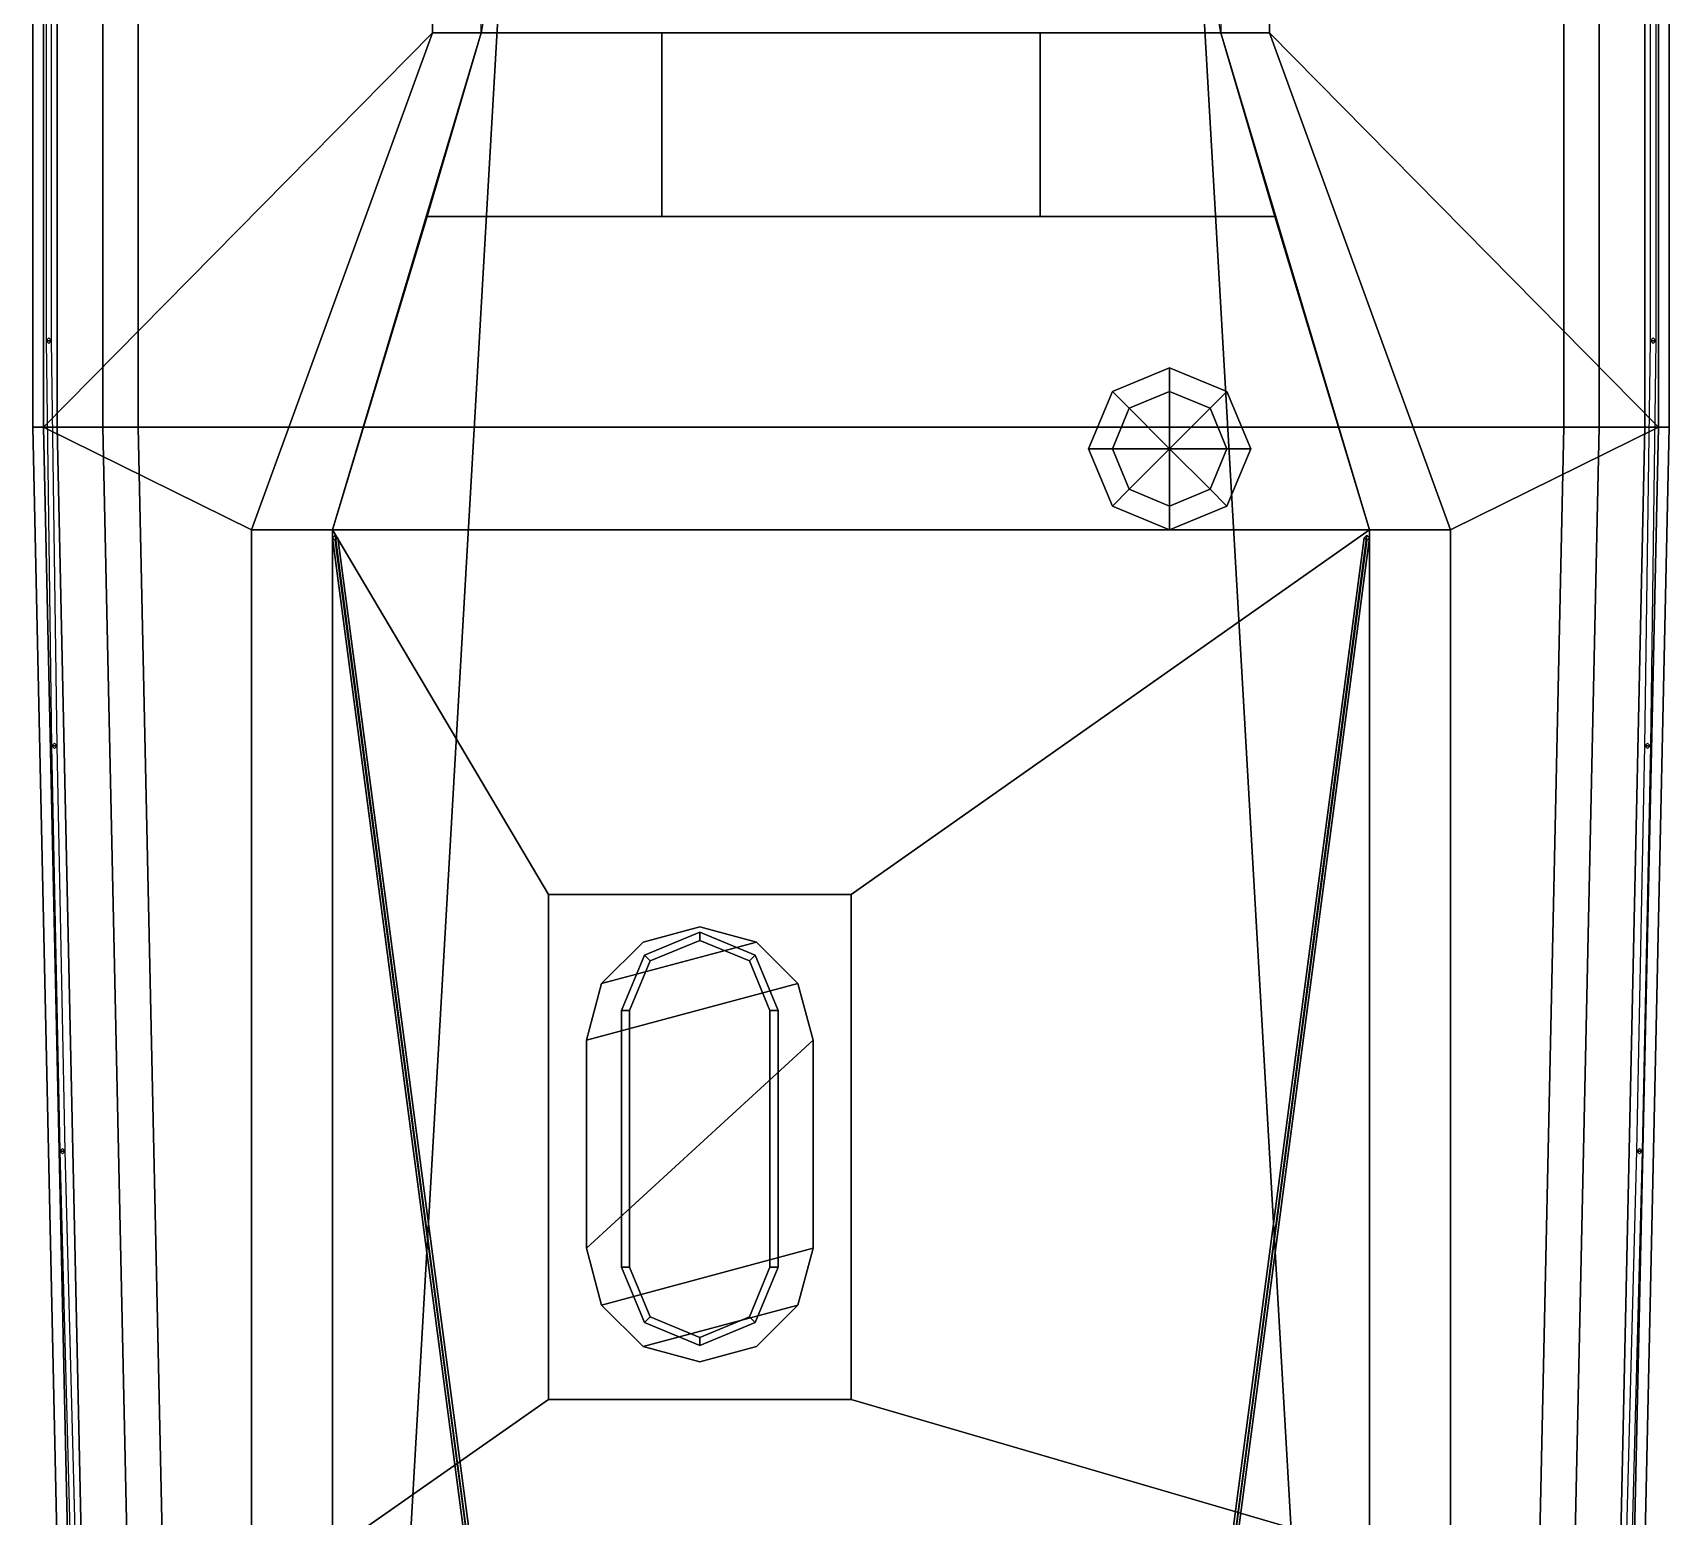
# Model space of a CAD drawing. Header units: millimetres. Extents: x -3 to 3, y -23.4 to 39.1.
# Drawn here: x -3.03 to 3.03, y -4 to 1.49 of the extents above; entities that cross this region are included whole.
import ezdxf

# ---------------------------------------------------------------- set-up
doc = ezdxf.new("R2010")
doc.units = ezdxf.units.MM
for name, color, linetype in [('base_43', 7, 'Continuous'), ('r2', 6, 'Continuous'), ('railing', 6, 'Continuous'), ('underwater', 1, 'Continuous')]:
    doc.layers.add(name, color=color, linetype=linetype)

msp = doc.modelspace()

# ---------------------------------------------------------------- linework, layer by layer
for points in [[(-1.03, 6.36, 7.3), (-1.46, -1.09, 6.25), (-1.46, -1.09, 6.19), (-1.03, 6.36, 7.24)], [(-1.03, 6.36, 7.24), (-1.46, -1.09, 6.19), (-1.46, -1.09, 6.25), (-1.03, 6.36, 7.3)], [(1.03, 6.36, 7.3), (1.46, -1.09, 6.25), (1.46, -1.09, 6.19), (1.03, 6.36, 7.24)], [(1.03, 6.36, 7.24), (1.46, -1.09, 6.19), (1.46, -1.09, 6.25), (1.03, 6.36, 7.3)], [(-2.99, 5.91), (-2.99, 0.03), (-2.99, 0.03, 1), (-2.99, 5.91, 1)], [(-2.99, 5.91, 1), (-2.99, 0.03, 1), (-1.55, 1.49, 1), (-1.55, 5.73, 1)], [(1.55, 1.49, 1), (2.99, 0.03, 1), (2.99, 5.91, 1), (1.55, 5.73, 1)], [(2.99, 5.91, 1), (2.99, 0.03, 1), (2.99, 0.03), (2.99, 5.91)], [(-1.55, 5.73, 1), (-1.55, 1.49, 1), (-1.37, 1.49, 1.76), (-1.37, 5.73, 1.67)], [(1.37, 1.49, 1.76), (1.55, 1.49, 1), (1.55, 5.73, 1), (1.37, 5.73, 1.67)], [(-1.13, 2.84, 1.7313), (-1.37, 1.49, 1.76), (1.37, 1.49, 1.76), (1.13, 2.84, 1.7313)], [(-1.55, 1.49, 1), (-2.99, 0.03, 1), (-2.99, 0.03, 1), (-2.22, -0.35, 1)], [(-1.37, 1.49, 1.76), (-1.55, 1.49, 1), (-2.22, -0.35, 1), (-1.92, -0.35, 2.03)], [(-1.37, 1.49, 1.76), (-1.92, -0.35, 2.03), (-1.57, 0.81, 1.86), (-1.37, 1.49, 1.76)], [(-1.37, 1.49, 2.39), (-1.57, 0.81, 2.19), (-0.7, 0.81, 2.19), (-0.7, 1.49, 2.39)], [(-1.37, 1.49, 1.76), (-1.57, 0.81, 1.86), (-1.57, 0.81, 2.19), (-1.37, 1.49, 2.39)], [(-0.7, 1.49, 2.39), (-0.7, 1.49, 1.76), (-1.37, 1.49, 1.76), (-1.37, 1.49, 2.39)], [(-0.7, 0.81, 2.19), (-0.7, 0.81, 1.86), (-0.7, 1.49, 1.76), (-0.7, 1.49, 2.39)], [(-0.7, 1.49, 1.76), (-0.7, 0.81, 1.86), (0.7, 0.81, 1.86), (0.7, 1.49, 1.76)], [(0.7, 1.49, 1.76), (0.7, 0.81, 1.86), (0.7, 0.81, 2.19), (0.7, 1.49, 2.39)], [(1.37, 1.49, 2.39), (1.37, 1.49, 1.76), (0.7, 1.49, 1.76), (0.7, 1.49, 2.39)], [(0.7, 1.49, 2.39), (0.7, 0.81, 2.19), (1.57, 0.81, 2.19), (1.37, 1.49, 2.39)], [(2.22, -0.35, 1), (1.55, 1.49, 1), (1.37, 1.49, 1.76), (1.92, -0.35, 2.03)], [(1.57, 0.81, 2.19), (1.57, 0.81, 1.86), (1.37, 1.49, 1.76), (1.37, 1.49, 2.39)], [(1.57, 0.81, 1.86), (1.92, -0.35, 2.03), (1.37, 1.49, 1.76)], [(2.99, 0.03, 1), (2.99, 0.03, 1), (1.55, 1.49, 1), (2.22, -0.35, 1)], [(1.92, -0.35, 2.03), (1.57, 0.81, 1.86), (-1.57, 0.81, 1.86), (-1.92, -0.35, 2.03)], [(-1.57, 0.81, 2.19), (-1.57, 0.81, 1.86), (-0.7, 0.81, 1.86), (-0.7, 0.81, 2.19)], [(0.7, 0.81, 2.19), (0.7, 0.81, 1.86), (1.57, 0.81, 1.86), (1.57, 0.81, 2.19)], [(1.18, 0.1621, 2.22), (1.18, 0.25, 2.17), (0.9679, 0.1621, 2.17), (1.03, 0.1, 2.22)], [(0.9679, 0.1621, 2.17), (1.18, 0.25, 2.17), (1.18, 0.25, 1.94), (0.9679, 0.1621, 1.95)], [(1.33, 0.1, 2.22), (1.3921, 0.1621, 2.17), (1.18, 0.25, 2.17), (1.18, 0.1621, 2.22)], [(1.18, 0.25, 2.17), (1.3921, 0.1621, 2.17), (1.3921, 0.1621, 1.95), (1.18, 0.25, 1.94)], [(1.03, 0.1, 2.22), (0.9679, 0.1621, 2.17), (0.88, -0.05, 2.17), (0.9679, -0.05, 2.22)], [(0.88, -0.05, 2.17), (0.9679, 0.1621, 2.17), (0.9679, 0.1621, 1.95), (0.88, -0.05, 1.98)], [(1.18, -0.05, 2.24), (1.18, 0.1621, 2.22), (1.03, 0.1, 2.22), (1.18, -0.05, 2.24)], [(1.18, -0.05, 2.24), (1.33, 0.1, 2.22), (1.18, 0.1621, 2.22), (1.18, -0.05, 2.24)], [(1.3921, -0.05, 2.22), (1.48, -0.05, 2.17), (1.3921, 0.1621, 2.17), (1.33, 0.1, 2.22)], [(1.3921, 0.1621, 2.17), (1.48, -0.05, 2.17), (1.48, -0.05, 1.98), (1.3921, 0.1621, 1.95)], [(1.18, -0.05, 2.24), (1.03, 0.1, 2.22), (0.9679, -0.05, 2.22), (1.18, -0.05, 2.24)], [(1.18, -0.05, 2.24), (1.3921, -0.05, 2.22), (1.33, 0.1, 2.22), (1.18, -0.05, 2.24)], [(-2.99, 0.03), (-2.9, -4.13), (-2.9, -4.13, 1), (-2.99, 0.03, 1)], [(-2.22, -0.35, 1), (-2.99, 0.03, 1), (-2.9, -4.13, 1), (-2.22, -4.13, 1)], [(2.9, -4.13, 1), (2.99, 0.03, 1), (2.22, -0.35, 1), (2.22, -4.13, 1)], [(2.99, 0.03, 1), (2.9, -4.13, 1), (2.9, -4.13), (2.99, 0.03)], [(0.9679, -0.05, 2.22), (0.88, -0.05, 2.17), (0.9679, -0.2621, 2.17), (1.03, -0.2, 2.22)], [(0.9679, -0.2621, 2.17), (0.88, -0.05, 2.17), (0.88, -0.05, 1.98), (0.9679, -0.2621, 2.01)], [(1.18, -0.05, 2.24), (0.9679, -0.05, 2.22), (1.03, -0.2, 2.22), (1.18, -0.05, 2.24)], [(1.18, -0.05, 2.24), (1.03, -0.2, 2.22), (1.18, -0.2621, 2.22), (1.18, -0.05, 2.24)], [(1.18, -0.05, 2.24), (1.18, -0.2621, 2.22), (1.33, -0.2, 2.22), (1.18, -0.05, 2.24)], [(1.18, -0.05, 2.24), (1.33, -0.2, 2.22), (1.3921, -0.05, 2.22), (1.18, -0.05, 2.24)], [(1.33, -0.2, 2.22), (1.3921, -0.2621, 2.17), (1.48, -0.05, 2.17), (1.3921, -0.05, 2.22)], [(1.48, -0.05, 2.17), (1.3921, -0.2621, 2.17), (1.3921, -0.2621, 2.01), (1.48, -0.05, 1.98)], [(1.03, -0.2, 2.22), (0.9679, -0.2621, 2.17), (1.18, -0.35, 2.17), (1.18, -0.2621, 2.22)], [(1.18, -0.2621, 2.22), (1.18, -0.35, 2.17), (1.3921, -0.2621, 2.17), (1.33, -0.2, 2.22)], [(1.18, -0.35, 2.17), (0.9679, -0.2621, 2.17), (0.9679, -0.2621, 2.01), (1.18, -0.35, 2.03)], [(1.3921, -0.2621, 2.17), (1.18, -0.35, 2.17), (1.18, -0.35, 2.03), (1.3921, -0.2621, 2.01)], [(-1.92, -0.35, 2.03), (-2.22, -0.35, 1), (-2.22, -4.13, 1), (-1.92, -4.13, 2.03)], [(0, -1.7, 2.03), (1.92, -0.35, 2.03), (-1.92, -0.35, 2.03), (-1.12, -1.7, 2.03)], [(-1.92, -0.35, 2.03), (-1.92, -4.13, 2.03), (-1.12, -3.57, 2.03), (-1.12, -1.7, 2.03)], [(0, -3.57, 2.03), (1.92, -4.13, 2.03), (1.92, -0.35, 2.03), (0, -1.7, 2.03)], [(2.22, -4.13, 1), (2.22, -0.35, 1), (1.92, -0.35, 2.03), (1.92, -4.13, 2.03)], [(-1.46, -1.09, 6.19), (-1.88, -8.41, 5.64), (-1.88, -8.41, 5.68), (-1.46, -1.09, 6.25)], [(-1.46, -1.09, 6.25), (-1.88, -8.41, 5.68), (-1.88, -8.41, 5.64), (-1.46, -1.09, 6.19)], [(1.46, -1.09, 6.25), (1.88, -8.41, 5.68), (1.88, -8.41, 5.64), (1.46, -1.09, 6.19)], [(1.46, -1.09, 6.19), (1.88, -8.41, 5.64), (1.88, -8.41, 5.68), (1.46, -1.09, 6.25)], [(-1.12, -1.7, 2.03), (-1.12, -3.57, 2.03), (-1.12, -3.57, 2.86), (-1.12, -1.7, 2.86)], [(0, -1.7, 2.86), (0, -1.7, 2.03), (-1.12, -1.7, 2.03), (-1.12, -1.7, 2.86)], [(-1.12, -1.7, 2.86), (-1.12, -3.57, 2.86), (0, -3.57, 2.86), (0, -1.7, 2.86)], [(0, -3.57, 2.86), (0, -3.57, 2.03), (0, -1.7, 2.03), (0, -1.7, 2.86)], [(-0.98, -2.24, 5.2), (-0.1963, -2.03, 5.2), (-0.35, -1.8763, 5.2), (-0.9237, -2.03, 5.2)], [(-0.9237, -2.03, 5.2), (-0.35, -1.8763, 5.2), (-0.56, -1.82, 5.2), (-0.77, -1.8763, 5.2)], [(-0.9237, -2.03, 5.2), (-0.77, -1.8763, 5.2), (-0.77, -1.8763, 2.86), (-0.9237, -2.03, 2.86)], [(-0.77, -1.8763, 5.2), (-0.56, -1.82, 5.2), (-0.56, -1.82, 2.86), (-0.77, -1.8763, 2.86)], [(-0.56, -1.84, 5.2), (-0.7651, -1.9249, 5.2), (-0.7651, -1.9249, 5.39), (-0.56, -1.84, 5.39)], [(-0.56, -1.84, 5.39), (-0.7651, -1.9249, 5.39), (-0.7438, -1.9462, 5.39), (-0.56, -1.87, 5.39)], [(-0.7438, -1.9462, 5.2), (-0.56, -1.87, 5.2), (-0.56, -1.87, 5.39), (-0.7438, -1.9462, 5.39)], [(-0.56, -1.82, 5.2), (-0.35, -1.8763, 5.2), (-0.35, -1.8763, 2.86), (-0.56, -1.82, 2.86)], [(-0.3549, -1.9249, 5.2), (-0.56, -1.84, 5.2), (-0.56, -1.84, 5.39), (-0.3549, -1.9249, 5.39)], [(-0.3549, -1.9249, 5.39), (-0.56, -1.84, 5.39), (-0.56, -1.87, 5.39), (-0.3762, -1.9462, 5.39)], [(-0.56, -1.87, 5.2), (-0.3762, -1.9462, 5.2), (-0.3762, -1.9462, 5.39), (-0.56, -1.87, 5.39)], [(-0.35, -1.8763, 5.2), (-0.1963, -2.03, 5.2), (-0.1963, -2.03, 2.86), (-0.35, -1.8763, 2.86)], [(-0.7651, -1.9249, 5.2), (-0.85, -2.13, 5.2), (-0.85, -2.13, 5.43), (-0.7651, -1.9249, 5.39)], [(-0.7651, -1.9249, 5.39), (-0.85, -2.13, 5.43), (-0.82, -2.13, 5.43), (-0.7438, -1.9462, 5.39)], [(-0.27, -2.13, 5.43), (-0.3549, -1.9249, 5.39), (-0.3762, -1.9462, 5.39), (-0.3, -2.13, 5.43)], [(-0.27, -2.13, 5.2), (-0.3549, -1.9249, 5.2), (-0.3549, -1.9249, 5.39), (-0.27, -2.13, 5.43)], [(-0.82, -2.13, 5.2), (-0.7438, -1.9462, 5.2), (-0.7438, -1.9462, 5.39), (-0.82, -2.13, 5.43)], [(-0.3762, -1.9462, 5.2), (-0.3, -2.13, 5.2), (-0.3, -2.13, 5.43), (-0.3762, -1.9462, 5.39)], [(-0.98, -2.24, 5.2), (-0.9237, -2.03, 5.2), (-0.9237, -2.03, 2.86), (-0.98, -2.24, 2.86)], [(-0.98, -3.01, 5.2), (-0.14, -2.24, 5.2), (-0.1963, -2.03, 5.2), (-0.98, -2.24, 5.2)], [(-0.1963, -2.03, 5.2), (-0.14, -2.24, 5.2), (-0.14, -2.24, 2.86), (-0.1963, -2.03, 2.86)], [(-0.85, -2.13, 5.2), (-0.85, -3.08, 5.2), (-0.85, -3.08, 5.63), (-0.85, -2.13, 5.43)], [(-0.85, -2.13, 5.43), (-0.85, -3.08, 5.63), (-0.82, -3.08, 5.63), (-0.82, -2.13, 5.43)], [(-0.82, -3.08, 5.2), (-0.82, -2.13, 5.2), (-0.82, -2.13, 5.43), (-0.82, -3.08, 5.63)], [(-0.3, -2.13, 5.2), (-0.3, -3.08, 5.2), (-0.3, -3.08, 5.63), (-0.3, -2.13, 5.43)], [(-0.27, -3.08, 5.63), (-0.27, -2.13, 5.43), (-0.3, -2.13, 5.43), (-0.3, -3.08, 5.63)], [(-0.27, -3.08, 5.2), (-0.27, -2.13, 5.2), (-0.27, -2.13, 5.43), (-0.27, -3.08, 5.63)], [(-0.98, -3.01, 5.2), (-0.98, -2.24, 5.2), (-0.98, -2.24, 2.86), (-0.98, -3.01, 2.86)], [(-0.9237, -3.22, 5.2), (-0.14, -3.01, 5.2), (-0.14, -2.24, 5.2), (-0.98, -3.01, 5.2)], [(-0.14, -2.24, 5.2), (-0.14, -3.01, 5.2), (-0.14, -3.01, 2.86), (-0.14, -2.24, 2.86)], [(-0.9237, -3.22, 5.2), (-0.98, -3.01, 5.2), (-0.98, -3.01, 2.86), (-0.9237, -3.22, 2.86)], [(-0.77, -3.3737, 5.2), (-0.1963, -3.22, 5.2), (-0.14, -3.01, 5.2), (-0.9237, -3.22, 5.2)], [(-0.14, -3.01, 5.2), (-0.1963, -3.22, 5.2), (-0.1963, -3.22, 2.86), (-0.14, -3.01, 2.86)], [(-0.85, -3.08, 5.2), (-0.7651, -3.2851, 5.2), (-0.7651, -3.2851, 5.65), (-0.85, -3.08, 5.63)], [(-0.85, -3.08, 5.63), (-0.7651, -3.2851, 5.65), (-0.7438, -3.2638, 5.65), (-0.82, -3.08, 5.63)], [(-0.7438, -3.2638, 5.2), (-0.82, -3.08, 5.2), (-0.82, -3.08, 5.63), (-0.7438, -3.2638, 5.65)], [(-0.3, -3.08, 5.2), (-0.3762, -3.2638, 5.2), (-0.3762, -3.2638, 5.65), (-0.3, -3.08, 5.63)], [(-0.3549, -3.2851, 5.65), (-0.27, -3.08, 5.63), (-0.3, -3.08, 5.63), (-0.3762, -3.2638, 5.65)], [(-0.3549, -3.2851, 5.2), (-0.27, -3.08, 5.2), (-0.27, -3.08, 5.63), (-0.3549, -3.2851, 5.65)], [(-0.77, -3.3737, 5.2), (-0.9237, -3.22, 5.2), (-0.9237, -3.22, 2.86), (-0.77, -3.3737, 2.86)], [(-0.56, -3.43, 5.2), (-0.35, -3.3737, 5.2), (-0.1963, -3.22, 5.2), (-0.77, -3.3737, 5.2)], [(-0.7651, -3.2851, 5.65), (-0.56, -3.37, 5.65), (-0.56, -3.34, 5.65), (-0.7438, -3.2638, 5.65)], [(-0.56, -3.34, 5.2), (-0.7438, -3.2638, 5.2), (-0.7438, -3.2638, 5.65), (-0.56, -3.34, 5.65)], [(-0.3762, -3.2638, 5.2), (-0.56, -3.34, 5.2), (-0.56, -3.34, 5.65), (-0.3762, -3.2638, 5.65)], [(-0.56, -3.37, 5.65), (-0.3549, -3.2851, 5.65), (-0.3762, -3.2638, 5.65), (-0.56, -3.34, 5.65)], [(-0.1963, -3.22, 5.2), (-0.35, -3.3737, 5.2), (-0.35, -3.3737, 2.86), (-0.1963, -3.22, 2.86)], [(-0.7651, -3.2851, 5.2), (-0.56, -3.37, 5.2), (-0.56, -3.37, 5.65), (-0.7651, -3.2851, 5.65)], [(-0.56, -3.37, 5.2), (-0.3549, -3.2851, 5.2), (-0.3549, -3.2851, 5.65), (-0.56, -3.37, 5.65)], [(-0.56, -3.43, 5.2), (-0.77, -3.3737, 5.2), (-0.77, -3.3737, 2.86), (-0.56, -3.43, 2.86)], [(-0.35, -3.3737, 5.2), (-0.56, -3.43, 5.2), (-0.56, -3.43, 2.86), (-0.35, -3.3737, 2.86)], [(-1.12, -3.57, 2.03), (-1.92, -4.13, 2.03), (1.92, -4.13, 2.03), (0, -3.57, 2.03)], [(-1.12, -3.57, 2.86), (-1.12, -3.57, 2.03), (0, -3.57, 2.03), (0, -3.57, 2.86)]]:
    msp.add_3dface(points)
at = {"layer": 'base_43'}
for points in [[(-3.03, 5.91, 0.88), (-3.03, 0.03, 0.88), (-3.03, 0.03, 0.98), (-3.03, 5.91, 0.98)], [(-3.03, 5.91, 0.98), (-3.03, 0.03, 0.98), (-2.99, 0.03, 0.98), (-2.99, 5.91, 0.98)], [(-2.99, 5.91, 0.88), (-2.99, 0.03, 0.88), (-3.03, 0.03, 0.88), (-3.03, 5.91, 0.88)], [(-2.99, 5.91, 1), (-2.99, 0.03, 1), (-1.55, 1.49, 1), (-1.55, 5.73, 1)], [(-2.99, 5.91), (-2.99, 0.03), (-2.99, 0.03, 0.88), (-2.99, 5.91, 0.88)], [(-2.99, 5.91, 0.98), (-2.99, 0.03, 0.98), (-2.99, 0.03, 1), (-2.99, 5.91, 1)], [(1.55, 1.49, 1), (2.99, 0.03, 1), (2.99, 5.91, 1), (1.55, 5.73, 1)], [(2.99, 5.91, 0.88), (2.99, 0.03, 0.88), (2.99, 0.03), (2.99, 5.91)], [(2.99, 5.91, 1), (2.99, 0.03, 1), (2.99, 0.03, 0.98), (2.99, 5.91, 0.98)], [(3.03, 5.91, 0.88), (3.03, 0.03, 0.88), (2.99, 0.03, 0.88), (2.99, 5.91, 0.88)], [(2.99, 5.91, 0.98), (2.99, 0.03, 0.98), (3.03, 0.03, 0.98), (3.03, 5.91, 0.98)], [(3.03, 5.91, 0.98), (3.03, 0.03, 0.98), (3.03, 0.03, 0.88), (3.03, 5.91, 0.88)], [(-1.55, 5.73, 1), (-1.55, 1.49, 1), (-1.37, 1.49, 1.76), (-1.37, 5.73, 1.67)], [(1.37, 1.49, 1.76), (1.55, 1.49, 1), (1.55, 5.73, 1), (1.37, 5.73, 1.67)], [(-1.13, 2.84, 1.7313), (-1.37, 1.49, 1.76), (1.37, 1.49, 1.76), (1.13, 2.84, 1.7313)], [(-1.55, 1.49, 1), (-2.99, 0.03, 1), (-2.99, 0.03, 1), (-2.22, -0.35, 1)], [(-1.37, 1.49, 1.76), (-1.55, 1.49, 1), (-2.22, -0.35, 1), (-1.92, -0.35, 2.03)], [(-1.37, 1.49, 1.76), (-1.92, -0.35, 2.03), (-1.57, 0.81, 1.86), (-1.37, 1.49, 1.76)], [(-1.37, 1.49, 1.76), (-1.57, 0.81, 1.86), (-1.57, 0.81, 2.19), (-1.37, 1.49, 2.39)], [(-1.37, 1.49, 2.39), (-1.57, 0.81, 2.19), (-0.7, 0.81, 2.19), (-0.7, 1.49, 2.39)], [(-0.7, 1.49, 2.39), (-0.7, 1.49, 1.76), (-1.37, 1.49, 1.76), (-1.37, 1.49, 2.39)], [(-0.7, 1.49, 1.76), (-0.7, 0.81, 1.86), (0.7, 0.81, 1.86), (0.7, 1.49, 1.76)], [(-0.7, 0.81, 2.19), (-0.7, 0.81, 1.86), (-0.7, 1.49, 1.76), (-0.7, 1.49, 2.39)], [(0.7, 1.49, 2.39), (0.7, 0.81, 2.19), (1.57, 0.81, 2.19), (1.37, 1.49, 2.39)], [(0.7, 1.49, 1.76), (0.7, 0.81, 1.86), (0.7, 0.81, 2.19), (0.7, 1.49, 2.39)], [(1.37, 1.49, 2.39), (1.37, 1.49, 1.76), (0.7, 1.49, 1.76), (0.7, 1.49, 2.39)], [(2.22, -0.35, 1), (1.55, 1.49, 1), (1.37, 1.49, 1.76), (1.92, -0.35, 2.03)], [(1.57, 0.81, 1.86), (1.92, -0.35, 2.03), (1.37, 1.49, 1.76)], [(1.57, 0.81, 2.19), (1.57, 0.81, 1.86), (1.37, 1.49, 1.76), (1.37, 1.49, 2.39)], [(2.99, 0.03, 1), (2.99, 0.03, 1), (1.55, 1.49, 1), (2.22, -0.35, 1)], [(1.92, -0.35, 2.03), (1.57, 0.81, 1.86), (-1.57, 0.81, 1.86), (-1.92, -0.35, 2.03)], [(-1.57, 0.81, 2.19), (-1.57, 0.81, 1.86), (-0.7, 0.81, 1.86), (-0.7, 0.81, 2.19)], [(0.7, 0.81, 2.19), (0.7, 0.81, 1.86), (1.57, 0.81, 1.86), (1.57, 0.81, 2.19)], [(0.9679, 0.1621, 2.17), (1.18, 0.25, 2.17), (1.18, 0.25, 1.94), (0.9679, 0.1621, 1.95)], [(1.18, 0.1621, 2.22), (1.18, 0.25, 2.17), (0.9679, 0.1621, 2.17), (1.03, 0.1, 2.22)], [(1.18, 0.25, 2.17), (1.3921, 0.1621, 2.17), (1.3921, 0.1621, 1.95), (1.18, 0.25, 1.94)], [(1.33, 0.1, 2.22), (1.3921, 0.1621, 2.17), (1.18, 0.25, 2.17), (1.18, 0.1621, 2.22)], [(0.88, -0.05, 2.17), (0.9679, 0.1621, 2.17), (0.9679, 0.1621, 1.95), (0.88, -0.05, 1.98)], [(1.03, 0.1, 2.22), (0.9679, 0.1621, 2.17), (0.88, -0.05, 2.17), (0.9679, -0.05, 2.22)], [(1.18, -0.05, 2.24), (1.18, 0.1621, 2.22), (1.03, 0.1, 2.22), (1.18, -0.05, 2.24)], [(1.18, -0.05, 2.24), (1.33, 0.1, 2.22), (1.18, 0.1621, 2.22), (1.18, -0.05, 2.24)], [(1.3921, -0.05, 2.22), (1.48, -0.05, 2.17), (1.3921, 0.1621, 2.17), (1.33, 0.1, 2.22)], [(1.3921, 0.1621, 2.17), (1.48, -0.05, 2.17), (1.48, -0.05, 1.98), (1.3921, 0.1621, 1.95)], [(1.18, -0.05, 2.24), (1.03, 0.1, 2.22), (0.9679, -0.05, 2.22), (1.18, -0.05, 2.24)], [(1.18, -0.05, 2.24), (1.3921, -0.05, 2.22), (1.33, 0.1, 2.22), (1.18, -0.05, 2.24)], [(-3.03, 0.03, 0.88), (-2.94, -4.13, 0.88), (-2.94, -4.13, 0.98), (-3.03, 0.03, 0.98)], [(-3.03, 0.03, 0.98), (-2.94, -4.13, 0.98), (-2.9, -4.13, 0.98), (-2.99, 0.03, 0.98)], [(-2.99, 0.03, 0.88), (-2.9, -4.13, 0.88), (-2.94, -4.13, 0.88), (-3.03, 0.03, 0.88)], [(-2.99, 0.03), (-2.9, -4.13), (-2.9, -4.13, 0.88), (-2.99, 0.03, 0.88)], [(-2.22, -0.35, 1), (-2.99, 0.03, 1), (-2.9, -4.13, 1), (-2.22, -4.13, 1)], [(-2.99, 0.03, 0.98), (-2.9, -4.13, 0.98), (-2.9, -4.13, 1), (-2.99, 0.03, 1)], [(2.9, -4.13, 1), (2.99, 0.03, 1), (2.22, -0.35, 1), (2.22, -4.13, 1)], [(2.99, 0.03, 0.88), (2.9, -4.13, 0.88), (2.9, -4.13), (2.99, 0.03)], [(2.99, 0.03, 1), (2.9, -4.13, 1), (2.9, -4.13, 0.98), (2.99, 0.03, 0.98)], [(3.03, 0.03, 0.88), (2.94, -4.13, 0.88), (2.9, -4.13, 0.88), (2.99, 0.03, 0.88)], [(2.99, 0.03, 0.98), (2.9, -4.13, 0.98), (2.94, -4.13, 0.98), (3.03, 0.03, 0.98)], [(3.03, 0.03, 0.98), (2.94, -4.13, 0.98), (2.94, -4.13, 0.88), (3.03, 0.03, 0.88)], [(0.9679, -0.2621, 2.17), (0.88, -0.05, 2.17), (0.88, -0.05, 1.98), (0.9679, -0.2621, 2.01)], [(0.9679, -0.05, 2.22), (0.88, -0.05, 2.17), (0.9679, -0.2621, 2.17), (1.03, -0.2, 2.22)], [(1.18, -0.05, 2.24), (0.9679, -0.05, 2.22), (1.03, -0.2, 2.22), (1.18, -0.05, 2.24)], [(1.18, -0.05, 2.24), (1.03, -0.2, 2.22), (1.18, -0.2621, 2.22), (1.18, -0.05, 2.24)], [(1.18, -0.05, 2.24), (1.33, -0.2, 2.22), (1.3921, -0.05, 2.22), (1.18, -0.05, 2.24)], [(1.18, -0.05, 2.24), (1.18, -0.2621, 2.22), (1.33, -0.2, 2.22), (1.18, -0.05, 2.24)], [(1.33, -0.2, 2.22), (1.3921, -0.2621, 2.17), (1.48, -0.05, 2.17), (1.3921, -0.05, 2.22)], [(1.48, -0.05, 2.17), (1.3921, -0.2621, 2.17), (1.3921, -0.2621, 2.01), (1.48, -0.05, 1.98)], [(1.03, -0.2, 2.22), (0.9679, -0.2621, 2.17), (1.18, -0.35, 2.17), (1.18, -0.2621, 2.22)], [(1.18, -0.2621, 2.22), (1.18, -0.35, 2.17), (1.3921, -0.2621, 2.17), (1.33, -0.2, 2.22)], [(1.18, -0.35, 2.17), (0.9679, -0.2621, 2.17), (0.9679, -0.2621, 2.01), (1.18, -0.35, 2.03)], [(1.3921, -0.2621, 2.17), (1.18, -0.35, 2.17), (1.18, -0.35, 2.03), (1.3921, -0.2621, 2.01)], [(-1.92, -0.35, 2.03), (-2.22, -0.35, 1), (-2.22, -4.13, 1), (-1.92, -4.13, 2.03)], [(-1.92, -0.35, 2.03), (-1.92, -4.13, 2.03), (-1.12, -3.57, 2.03), (-1.12, -1.7, 2.03)], [(0, -1.7, 2.03), (1.92, -0.35, 2.03), (-1.92, -0.35, 2.03), (-1.12, -1.7, 2.03)], [(0, -3.57, 2.03), (1.92, -4.13, 2.03), (1.92, -0.35, 2.03), (0, -1.7, 2.03)], [(2.22, -4.13, 1), (2.22, -0.35, 1), (1.92, -0.35, 2.03), (1.92, -4.13, 2.03)], [(-1.2, -5.83, 6.04), (-1.19, -5.83, 6.05), (-1.91, -0.37, 2.03), (-1.92, -0.38, 2.03)], [(-1.19, -5.83, 6.03), (-1.2, -5.83, 6.04), (-1.92, -0.38, 2.03), (-1.91, -0.39, 2.03)], [(-1.19, -5.83, 6.05), (-1.18, -5.83, 6.04), (-1.9, -0.38, 2.03), (-1.91, -0.37, 2.03)], [(-1.18, -5.83, 6.04), (-1.19, -5.83, 6.03), (-1.91, -0.39, 2.03), (-1.9, -0.38, 2.03)], [(1.18, -5.83, 6.04), (1.19, -5.83, 6.05), (1.91, -0.37, 2.03), (1.9, -0.38, 2.03)], [(1.19, -5.83, 6.03), (1.18, -5.83, 6.04), (1.9, -0.38, 2.03), (1.91, -0.39, 2.03)], [(1.19, -5.83, 6.05), (1.2, -5.83, 6.04), (1.92, -0.38, 2.03), (1.91, -0.37, 2.03)], [(1.2, -5.83, 6.04), (1.19, -5.83, 6.03), (1.91, -0.39, 2.03), (1.92, -0.38, 2.03)], [(0, -1.7, 2.86), (0, -1.7, 2.03), (-1.12, -1.7, 2.03), (-1.12, -1.7, 2.86)], [(-1.12, -1.7, 2.03), (-1.12, -3.57, 2.03), (-1.12, -3.57, 2.86), (-1.12, -1.7, 2.86)], [(-1.12, -1.7, 2.86), (-1.12, -3.57, 2.86), (0, -3.57, 2.86), (0, -1.7, 2.86)], [(0, -3.57, 2.86), (0, -3.57, 2.03), (0, -1.7, 2.03), (0, -1.7, 2.86)], [(-0.98, -2.24, 5.2), (-0.1963, -2.03, 5.2), (-0.35, -1.8763, 5.2), (-0.9237, -2.03, 5.2)], [(-0.9237, -2.03, 5.2), (-0.35, -1.8763, 5.2), (-0.56, -1.82, 5.2), (-0.77, -1.8763, 5.2)], [(-0.9237, -2.03, 5.2), (-0.77, -1.8763, 5.2), (-0.77, -1.8763, 2.86), (-0.9237, -2.03, 2.86)], [(-0.77, -1.8763, 5.2), (-0.56, -1.82, 5.2), (-0.56, -1.82, 2.86), (-0.77, -1.8763, 2.86)], [(-0.56, -1.84, 5.39), (-0.7651, -1.9249, 5.39), (-0.7438, -1.9462, 5.39), (-0.56, -1.87, 5.39)], [(-0.56, -1.84, 5.2), (-0.7651, -1.9249, 5.2), (-0.7651, -1.9249, 5.39), (-0.56, -1.84, 5.39)], [(-0.7438, -1.9462, 5.2), (-0.56, -1.87, 5.2), (-0.56, -1.87, 5.39), (-0.7438, -1.9462, 5.39)], [(-0.56, -1.82, 5.2), (-0.35, -1.8763, 5.2), (-0.35, -1.8763, 2.86), (-0.56, -1.82, 2.86)], [(-0.3549, -1.9249, 5.39), (-0.56, -1.84, 5.39), (-0.56, -1.87, 5.39), (-0.3762, -1.9462, 5.39)], [(-0.3549, -1.9249, 5.2), (-0.56, -1.84, 5.2), (-0.56, -1.84, 5.39), (-0.3549, -1.9249, 5.39)], [(-0.56, -1.87, 5.2), (-0.3762, -1.9462, 5.2), (-0.3762, -1.9462, 5.39), (-0.56, -1.87, 5.39)], [(-0.35, -1.8763, 5.2), (-0.1963, -2.03, 5.2), (-0.1963, -2.03, 2.86), (-0.35, -1.8763, 2.86)], [(-0.7651, -1.9249, 5.39), (-0.85, -2.13, 5.43), (-0.82, -2.13, 5.43), (-0.7438, -1.9462, 5.39)], [(-0.7651, -1.9249, 5.2), (-0.85, -2.13, 5.2), (-0.85, -2.13, 5.43), (-0.7651, -1.9249, 5.39)], [(-0.27, -2.13, 5.43), (-0.3549, -1.9249, 5.39), (-0.3762, -1.9462, 5.39), (-0.3, -2.13, 5.43)], [(-0.27, -2.13, 5.2), (-0.3549, -1.9249, 5.2), (-0.3549, -1.9249, 5.39), (-0.27, -2.13, 5.43)], [(-0.82, -2.13, 5.2), (-0.7438, -1.9462, 5.2), (-0.7438, -1.9462, 5.39), (-0.82, -2.13, 5.43)], [(-0.3762, -1.9462, 5.2), (-0.3, -2.13, 5.2), (-0.3, -2.13, 5.43), (-0.3762, -1.9462, 5.39)], [(-0.98, -2.24, 5.2), (-0.9237, -2.03, 5.2), (-0.9237, -2.03, 2.86), (-0.98, -2.24, 2.86)], [(-0.98, -3.01, 5.2), (-0.14, -2.24, 5.2), (-0.1963, -2.03, 5.2), (-0.98, -2.24, 5.2)], [(-0.1963, -2.03, 5.2), (-0.14, -2.24, 5.2), (-0.14, -2.24, 2.86), (-0.1963, -2.03, 2.86)], [(-0.85, -2.13, 5.43), (-0.85, -3.08, 5.63), (-0.82, -3.08, 5.63), (-0.82, -2.13, 5.43)], [(-0.85, -2.13, 5.2), (-0.85, -3.08, 5.2), (-0.85, -3.08, 5.63), (-0.85, -2.13, 5.43)], [(-0.82, -3.08, 5.2), (-0.82, -2.13, 5.2), (-0.82, -2.13, 5.43), (-0.82, -3.08, 5.63)], [(-0.27, -3.08, 5.63), (-0.27, -2.13, 5.43), (-0.3, -2.13, 5.43), (-0.3, -3.08, 5.63)], [(-0.3, -2.13, 5.2), (-0.3, -3.08, 5.2), (-0.3, -3.08, 5.63), (-0.3, -2.13, 5.43)], [(-0.27, -3.08, 5.2), (-0.27, -2.13, 5.2), (-0.27, -2.13, 5.43), (-0.27, -3.08, 5.63)], [(-0.98, -3.01, 5.2), (-0.98, -2.24, 5.2), (-0.98, -2.24, 2.86), (-0.98, -3.01, 2.86)], [(-0.9237, -3.22, 5.2), (-0.14, -3.01, 5.2), (-0.14, -2.24, 5.2), (-0.98, -3.01, 5.2)], [(-0.14, -2.24, 5.2), (-0.14, -3.01, 5.2), (-0.14, -3.01, 2.86), (-0.14, -2.24, 2.86)], [(-0.9237, -3.22, 5.2), (-0.98, -3.01, 5.2), (-0.98, -3.01, 2.86), (-0.9237, -3.22, 2.86)], [(-0.77, -3.3737, 5.2), (-0.1963, -3.22, 5.2), (-0.14, -3.01, 5.2), (-0.9237, -3.22, 5.2)], [(-0.14, -3.01, 5.2), (-0.1963, -3.22, 5.2), (-0.1963, -3.22, 2.86), (-0.14, -3.01, 2.86)], [(-0.85, -3.08, 5.63), (-0.7651, -3.2851, 5.65), (-0.7438, -3.2638, 5.65), (-0.82, -3.08, 5.63)], [(-0.85, -3.08, 5.2), (-0.7651, -3.2851, 5.2), (-0.7651, -3.2851, 5.65), (-0.85, -3.08, 5.63)], [(-0.7438, -3.2638, 5.2), (-0.82, -3.08, 5.2), (-0.82, -3.08, 5.63), (-0.7438, -3.2638, 5.65)], [(-0.3549, -3.2851, 5.65), (-0.27, -3.08, 5.63), (-0.3, -3.08, 5.63), (-0.3762, -3.2638, 5.65)], [(-0.3, -3.08, 5.2), (-0.3762, -3.2638, 5.2), (-0.3762, -3.2638, 5.65), (-0.3, -3.08, 5.63)], [(-0.3549, -3.2851, 5.2), (-0.27, -3.08, 5.2), (-0.27, -3.08, 5.63), (-0.3549, -3.2851, 5.65)], [(-0.77, -3.3737, 5.2), (-0.9237, -3.22, 5.2), (-0.9237, -3.22, 2.86), (-0.77, -3.3737, 2.86)], [(-0.56, -3.43, 5.2), (-0.35, -3.3737, 5.2), (-0.1963, -3.22, 5.2), (-0.77, -3.3737, 5.2)], [(-0.7651, -3.2851, 5.65), (-0.56, -3.37, 5.65), (-0.56, -3.34, 5.65), (-0.7438, -3.2638, 5.65)], [(-0.56, -3.34, 5.2), (-0.7438, -3.2638, 5.2), (-0.7438, -3.2638, 5.65), (-0.56, -3.34, 5.65)], [(-0.56, -3.37, 5.65), (-0.3549, -3.2851, 5.65), (-0.3762, -3.2638, 5.65), (-0.56, -3.34, 5.65)], [(-0.3762, -3.2638, 5.2), (-0.56, -3.34, 5.2), (-0.56, -3.34, 5.65), (-0.3762, -3.2638, 5.65)], [(-0.1963, -3.22, 5.2), (-0.35, -3.3737, 5.2), (-0.35, -3.3737, 2.86), (-0.1963, -3.22, 2.86)], [(-0.7651, -3.2851, 5.2), (-0.56, -3.37, 5.2), (-0.56, -3.37, 5.65), (-0.7651, -3.2851, 5.65)], [(-0.56, -3.37, 5.2), (-0.3549, -3.2851, 5.2), (-0.3549, -3.2851, 5.65), (-0.56, -3.37, 5.65)], [(-0.56, -3.43, 5.2), (-0.77, -3.3737, 5.2), (-0.77, -3.3737, 2.86), (-0.56, -3.43, 2.86)], [(-0.35, -3.3737, 5.2), (-0.56, -3.43, 5.2), (-0.56, -3.43, 2.86), (-0.35, -3.3737, 2.86)], [(-1.12, -3.57, 2.03), (-1.92, -4.13, 2.03), (1.92, -4.13, 2.03), (0, -3.57, 2.03)], [(-1.12, -3.57, 2.86), (-1.12, -3.57, 2.03), (0, -3.57, 2.03), (0, -3.57, 2.86)]]:
    msp.add_3dface(points, dxfattribs=at)
at = {"layer": 'r2'}
for points in [[(2.98, 0.35, 1.52), (2.96, 0.35, 1.52), (2.96, 1.85, 1.52), (2.98, 1.85, 1.52)], [(2.98, 0.35, 2), (2.96, 0.35, 2), (2.96, 1.85, 2), (2.98, 1.85, 2)], [(2.96, -1.15, 1.52), (2.94, -1.15, 1.52), (2.96, 0.35, 1.52), (2.98, 0.35, 1.52)], [(2.96, -1.15, 2), (2.94, -1.15, 2), (2.96, 0.35, 2), (2.98, 0.35, 2)], [(2.96, 0.35, 1), (2.97, 0.36, 1), (2.97, 0.36, 2), (2.96, 0.35, 2)], [(2.97, 0.34, 1), (2.96, 0.35, 1), (2.96, 0.35, 2), (2.97, 0.34, 2)], [(2.97, 0.36, 1), (2.98, 0.35, 1), (2.98, 0.35, 2), (2.97, 0.36, 2)], [(2.98, 0.35, 1), (2.97, 0.34, 1), (2.97, 0.34, 2), (2.98, 0.35, 2)], [(2.93, -2.65, 1.52), (2.91, -2.65, 1.52), (2.94, -1.15, 1.52), (2.96, -1.15, 1.52)], [(2.93, -2.65, 2), (2.91, -2.65, 2), (2.94, -1.15, 2), (2.96, -1.15, 2)], [(2.94, -1.15, 1), (2.95, -1.14, 1), (2.95, -1.14, 2), (2.94, -1.15, 2)], [(2.95, -1.16, 1), (2.94, -1.15, 1), (2.94, -1.15, 2), (2.95, -1.16, 2)], [(2.95, -1.14, 1), (2.96, -1.15, 1), (2.96, -1.15, 2), (2.95, -1.14, 2)], [(2.96, -1.15, 1), (2.95, -1.16, 1), (2.95, -1.16, 2), (2.96, -1.15, 2)], [(2.89, -4.15, 1.52), (2.87, -4.15, 1.52), (2.91, -2.65, 1.52), (2.93, -2.65, 1.52)], [(2.89, -4.15, 2), (2.87, -4.15, 2), (2.91, -2.65, 2), (2.93, -2.65, 2)], [(2.91, -2.65, 1), (2.92, -2.64, 1), (2.92, -2.64, 2), (2.91, -2.65, 2)], [(2.92, -2.66, 1), (2.91, -2.65, 1), (2.91, -2.65, 2), (2.92, -2.66, 2)], [(2.92, -2.64, 1), (2.93, -2.65, 1), (2.93, -2.65, 2), (2.92, -2.64, 2)], [(2.93, -2.65, 1), (2.92, -2.66, 1), (2.92, -2.66, 2), (2.93, -2.65, 2)]]:
    msp.add_3dface(points, dxfattribs=at)
at = {"layer": 'railing'}
for points in [[(-2.98, 0.35, 2), (-2.96, 0.35, 2), (-2.96, 1.85, 2), (-2.98, 1.85, 2)], [(-2.98, 0.35, 1.52), (-2.96, 0.35, 1.52), (-2.96, 1.85, 1.52), (-2.98, 1.85, 1.52)], [(-2.97, 0.36, 1), (-2.98, 0.35, 1), (-2.98, 0.35, 2), (-2.97, 0.36, 2)], [(-2.98, 0.35, 1), (-2.97, 0.34, 1), (-2.97, 0.34, 2), (-2.98, 0.35, 2)], [(-2.96, -1.15, 2), (-2.94, -1.15, 2), (-2.96, 0.35, 2), (-2.98, 0.35, 2)], [(-2.96, -1.15, 1.52), (-2.94, -1.15, 1.52), (-2.96, 0.35, 1.52), (-2.98, 0.35, 1.52)], [(-2.96, 0.35, 1), (-2.97, 0.36, 1), (-2.97, 0.36, 2), (-2.96, 0.35, 2)], [(-2.97, 0.34, 1), (-2.96, 0.35, 1), (-2.96, 0.35, 2), (-2.97, 0.34, 2)], [(-2.95, -1.14, 1), (-2.96, -1.15, 1), (-2.96, -1.15, 2), (-2.95, -1.14, 2)], [(-2.96, -1.15, 1), (-2.95, -1.16, 1), (-2.95, -1.16, 2), (-2.96, -1.15, 2)], [(-2.93, -2.65, 2), (-2.91, -2.65, 2), (-2.94, -1.15, 2), (-2.96, -1.15, 2)], [(-2.93, -2.65, 1.52), (-2.91, -2.65, 1.52), (-2.94, -1.15, 1.52), (-2.96, -1.15, 1.52)], [(-2.94, -1.15, 1), (-2.95, -1.14, 1), (-2.95, -1.14, 2), (-2.94, -1.15, 2)], [(-2.95, -1.16, 1), (-2.94, -1.15, 1), (-2.94, -1.15, 2), (-2.95, -1.16, 2)], [(-2.92, -2.64, 1), (-2.93, -2.65, 1), (-2.93, -2.65, 2), (-2.92, -2.64, 2)], [(-2.93, -2.65, 1), (-2.92, -2.66, 1), (-2.92, -2.66, 2), (-2.93, -2.65, 2)], [(-2.89, -4.15, 2), (-2.87, -4.15, 2), (-2.91, -2.65, 2), (-2.93, -2.65, 2)], [(-2.89, -4.15, 1.52), (-2.87, -4.15, 1.52), (-2.91, -2.65, 1.52), (-2.93, -2.65, 1.52)], [(-2.91, -2.65, 1), (-2.92, -2.64, 1), (-2.92, -2.64, 2), (-2.91, -2.65, 2)], [(-2.92, -2.66, 1), (-2.91, -2.65, 1), (-2.91, -2.65, 2), (-2.92, -2.66, 2)]]:
    msp.add_3dface(points, dxfattribs=at)
at = {"layer": 'underwater'}
for points in [[(-2.99, 5.91), (-2.99, 5.91, -0.48), (-2.99, 0.03, -0.48), (-2.99, 0.03)], [(-2.99, 5.91, -0.48), (-2.94, 5.91, -0.66), (-2.94, 0.03, -0.66), (-2.99, 0.03, -0.48)], [(-2.94, 5.91, -0.66), (-2.77, 5.91, -0.84), (-2.77, 0.03, -0.84), (-2.94, 0.03, -0.66)], [(-2.77, 5.91, -0.84), (-2.64, 5.91, -0.89), (-2.64, 0.03, -0.89), (-2.77, 0.03, -0.84)], [(-2.64, 5.91, -0.89), (2.64, 5.91, -0.89), (2.64, 0.03, -0.89), (-2.64, 0.03, -0.89)], [(2.64, 5.91, -0.89), (2.77, 5.91, -0.84), (2.77, 0.03, -0.84), (2.64, 0.03, -0.89)], [(2.77, 5.91, -0.84), (2.94, 5.91, -0.66), (2.94, 0.03, -0.66), (2.77, 0.03, -0.84)], [(2.94, 5.91, -0.66), (2.99, 5.91, -0.48), (2.99, 0.03, -0.48), (2.94, 0.03, -0.66)], [(2.99, 5.91, -0.48), (2.99, 5.91), (2.99, 0.03), (2.99, 0.03, -0.48)], [(-2.99, 0.03), (-2.99, 0.03, -0.48), (-2.9, -4.13, -0.48), (-2.9, -4.13)], [(-2.99, 0.03, -0.48), (-2.94, 0.03, -0.66), (-2.85, -4.13, -0.66), (-2.9, -4.13, -0.48)], [(-2.94, 0.03, -0.66), (-2.77, 0.03, -0.84), (-2.68, -4.13, -0.84), (-2.85, -4.13, -0.66)], [(-2.77, 0.03, -0.84), (-2.64, 0.03, -0.89), (-2.55, -4.13, -0.89), (-2.68, -4.13, -0.84)], [(-2.64, 0.03, -0.89), (2.64, 0.03, -0.89), (2.55, -4.13, -0.89), (-2.55, -4.13, -0.89)], [(2.64, 0.03, -0.89), (2.77, 0.03, -0.84), (2.68, -4.13, -0.84), (2.55, -4.13, -0.89)], [(2.77, 0.03, -0.84), (2.94, 0.03, -0.66), (2.85, -4.13, -0.66), (2.68, -4.13, -0.84)], [(2.94, 0.03, -0.66), (2.99, 0.03, -0.48), (2.9, -4.13, -0.48), (2.85, -4.13, -0.66)], [(2.99, 0.03, -0.48), (2.99, 0.03), (2.9, -4.13), (2.9, -4.13, -0.48)]]:
    msp.add_3dface(points, dxfattribs=at)

doc.saveas('drawing.dxf')
